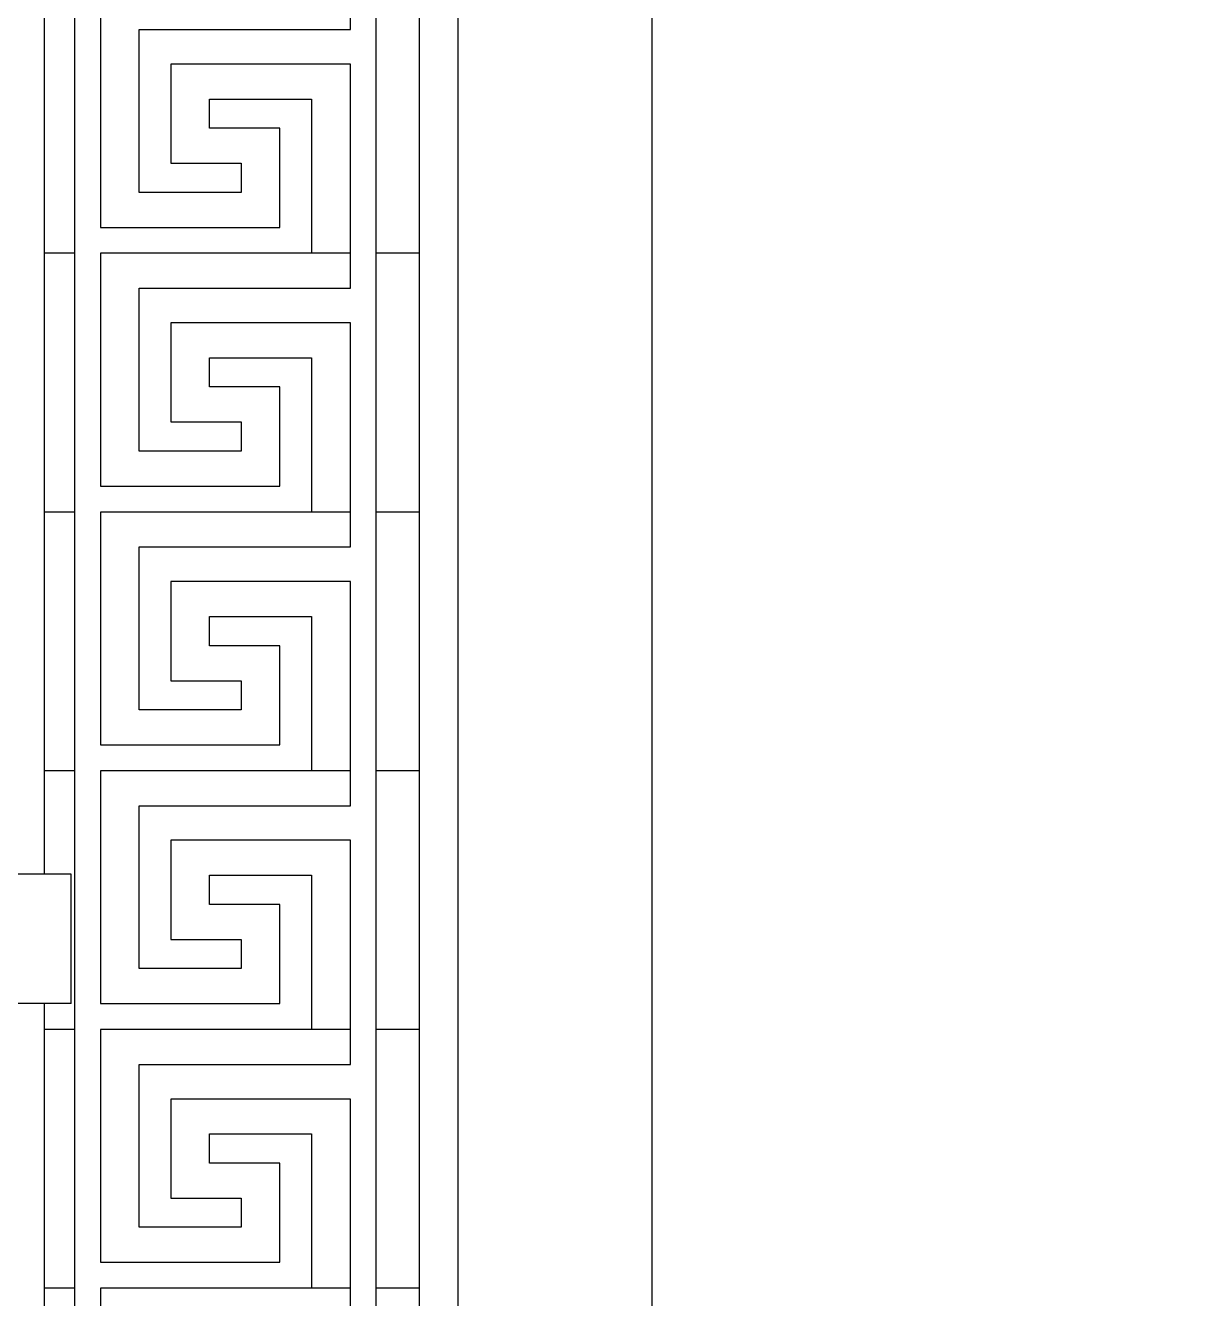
# Model space of a CAD drawing. Extents: x 1188826 to 1909461, y 608442 to 1651179.
# Drawn here: x 1659049 to 1659951, y 1029135 to 1030120 of the extents above; entities that cross this region are included whole.
import ezdxf

# ---------------------------------------------------------------- set-up
doc = ezdxf.new("R2010")
doc.units = 0
doc.header["$LTSCALE"] = 1000
doc.header["$MEASUREMENT"] = 0
doc.layers.add('窗', color=4, linetype='Continuous')
doc.layers.add('立面线', color=40, linetype='Continuous')

# ---------------------------------------------------------------- blocks, each defined once
blk = doc.blocks.new('EHYTERHT5EHTER')
at = {"layer": '窗', "ltscale": 3}
blk.add_lwpolyline([(76049.19, -231660.6), (77243.13, -231660.6), (77243.13, -233330.6), (76049.19, -233330.6)], close=True, dxfattribs=at)

msp = doc.modelspace()

# ---------------------------------------------------------------- linework, layer by layer
at = {"layer": '立面线'}
for p, q in [((1659063.67, 1029463.42), (1659063.67, 1034033.42)), ((1659086.99, 1033743.42), (1659086.99, 1028543.42)), ((1659320.33, 1028543.42), (1659320.33, 1033743.42)), ((1659353.67, 1028543.42), (1659353.67, 1033743.42)), ((1659383.67, 1028513.42), (1659383.67, 1033713.42)), ((1659533.65, 1028413.42), (1659533.65, 1033613.42)), ((1659300.3, 1030116.4), (1659300.3, 1030289.64)), ((1659107.02, 1030143.42), (1659107.02, 1029963.45)), ((1659136.97, 1029990.47), (1659136.97, 1030116.4)), ((1659136.97, 1030116.4), (1659300.3, 1030116.4)), ((1659300.3, 1030089.64), (1659161.46, 1030089.64)), ((1659161.46, 1030089.64), (1659161.46, 1030013.03)), ((1659300.3, 1029916.4), (1659300.3, 1030089.64)), ((1659191.42, 1030040.05), (1659191.42, 1030062.62)), ((1659191.42, 1030062.62), (1659270.35, 1030062.62)), ((1659270.35, 1030062.62), (1659270.35, 1029943.42)), ((1659245.86, 1030040.05), (1659191.42, 1030040.05)), ((1659245.86, 1029963.45), (1659245.86, 1030040.05)), ((1659161.46, 1030013.03), (1659215.9, 1030013.03)), ((1659215.9, 1030013.03), (1659215.9, 1029990.47)), ((1659215.9, 1029990.47), (1659136.97, 1029990.47)), ((1659107.02, 1029963.45), (1659245.86, 1029963.45)), ((1659086.99, 1029943.42), (1659063.67, 1029943.42)), ((1659107.02, 1029943.42), (1659107.02, 1029763.45)), ((1659300.3, 1029943.42), (1659107.02, 1029943.42)), ((1659353.66, 1029943.42), (1659320.33, 1029943.42)), ((1659136.97, 1029790.47), (1659136.97, 1029916.4)), ((1659136.97, 1029916.4), (1659300.3, 1029916.4)), ((1659300.3, 1029889.64), (1659161.46, 1029889.64)), ((1659161.46, 1029889.64), (1659161.46, 1029813.03)), ((1659300.3, 1029716.4), (1659300.3, 1029889.64)), ((1659191.42, 1029840.05), (1659191.42, 1029862.62)), ((1659191.42, 1029862.62), (1659270.35, 1029862.62)), ((1659270.35, 1029862.62), (1659270.35, 1029743.42)), ((1659245.86, 1029840.05), (1659191.42, 1029840.05)), ((1659245.86, 1029763.45), (1659245.86, 1029840.05)), ((1659161.46, 1029813.03), (1659215.9, 1029813.03)), ((1659215.9, 1029813.03), (1659215.9, 1029790.47)), ((1659215.9, 1029790.47), (1659136.97, 1029790.47)), ((1659107.02, 1029763.45), (1659245.86, 1029763.45)), ((1659086.99, 1029743.42), (1659063.67, 1029743.42)), ((1659107.02, 1029743.42), (1659107.02, 1029563.45)), ((1659300.3, 1029743.42), (1659107.02, 1029743.42)), ((1659353.66, 1029743.42), (1659320.33, 1029743.42)), ((1659136.97, 1029590.47), (1659136.97, 1029716.4)), ((1659136.97, 1029716.4), (1659300.3, 1029716.4)), ((1659300.3, 1029689.64), (1659161.46, 1029689.64)), ((1659161.46, 1029689.64), (1659161.46, 1029613.03)), ((1659300.3, 1029516.4), (1659300.3, 1029689.64)), ((1659191.42, 1029640.05), (1659191.42, 1029662.62)), ((1659191.42, 1029662.62), (1659270.35, 1029662.62)), ((1659270.35, 1029662.62), (1659270.35, 1029543.42)), ((1659245.86, 1029640.05), (1659191.42, 1029640.05)), ((1659245.86, 1029563.45), (1659245.86, 1029640.05)), ((1659161.46, 1029613.03), (1659215.9, 1029613.03)), ((1659215.9, 1029613.03), (1659215.9, 1029590.47)), ((1659215.9, 1029590.47), (1659136.97, 1029590.47)), ((1659107.02, 1029563.45), (1659245.86, 1029563.45)), ((1659086.99, 1029543.42), (1659063.67, 1029543.42)), ((1659107.02, 1029543.42), (1659107.02, 1029363.45)), ((1659300.3, 1029543.42), (1659107.02, 1029543.42)), ((1659353.66, 1029543.42), (1659320.33, 1029543.42)), ((1659136.97, 1029390.47), (1659136.97, 1029516.4)), ((1659136.97, 1029516.4), (1659300.3, 1029516.4)), ((1659300.3, 1029489.64), (1659161.46, 1029489.64)), ((1659161.46, 1029489.64), (1659161.46, 1029413.03)), ((1659300.3, 1029316.4), (1659300.3, 1029489.64)), ((1659084.4, 1029463.42), (1657880.75, 1029463.42)), ((1659084.4, 1029363.42), (1659084.4, 1029463.42)), ((1659191.42, 1029440.05), (1659191.42, 1029462.62)), ((1659191.42, 1029462.62), (1659270.35, 1029462.62)), ((1659270.35, 1029462.62), (1659270.35, 1029343.42)), ((1659245.86, 1029440.05), (1659191.42, 1029440.05)), ((1659245.86, 1029363.45), (1659245.86, 1029440.05)), ((1659161.46, 1029413.03), (1659215.9, 1029413.03)), ((1659215.9, 1029413.03), (1659215.9, 1029390.47)), ((1659215.9, 1029390.47), (1659136.97, 1029390.47)), ((1659084.4, 1029363.42), (1657880.75, 1029363.42)), ((1659063.67, 1028543.42), (1659063.67, 1029363.42)), ((1659107.02, 1029363.45), (1659245.86, 1029363.45)), ((1659086.99, 1029343.42), (1659063.67, 1029343.42)), ((1659107.02, 1029343.42), (1659107.02, 1029163.45)), ((1659300.3, 1029343.42), (1659107.02, 1029343.42)), ((1659353.66, 1029343.42), (1659320.33, 1029343.42)), ((1659136.97, 1029190.47), (1659136.97, 1029316.4)), ((1659136.97, 1029316.4), (1659300.3, 1029316.4)), ((1659300.3, 1029289.64), (1659161.46, 1029289.64)), ((1659161.46, 1029289.64), (1659161.46, 1029213.03)), ((1659300.3, 1029116.4), (1659300.3, 1029289.64)), ((1659191.42, 1029240.05), (1659191.42, 1029262.62)), ((1659191.42, 1029262.62), (1659270.35, 1029262.62)), ((1659270.35, 1029262.62), (1659270.35, 1029143.42)), ((1659245.86, 1029240.05), (1659191.42, 1029240.05)), ((1659245.86, 1029163.45), (1659245.86, 1029240.05)), ((1659161.46, 1029213.03), (1659215.9, 1029213.03)), ((1659215.9, 1029213.03), (1659215.9, 1029190.47)), ((1659215.9, 1029190.47), (1659136.97, 1029190.47)), ((1659107.02, 1029163.45), (1659245.86, 1029163.45)), ((1659086.99, 1029143.42), (1659063.67, 1029143.42)), ((1659107.02, 1029143.42), (1659107.02, 1028963.45)), ((1659300.3, 1029143.42), (1659107.02, 1029143.42)), ((1659353.66, 1029143.42), (1659320.33, 1029143.42))]:
    msp.add_line(p, q, dxfattribs=at)

# ---------------------------------------------------------------- block references
at = {"layer": '窗'}
msp.add_blockref('EHYTERHT5EHTER', (1583484.46, 1261794.02), dxfattribs=at)

doc.saveas('drawing.dxf')
